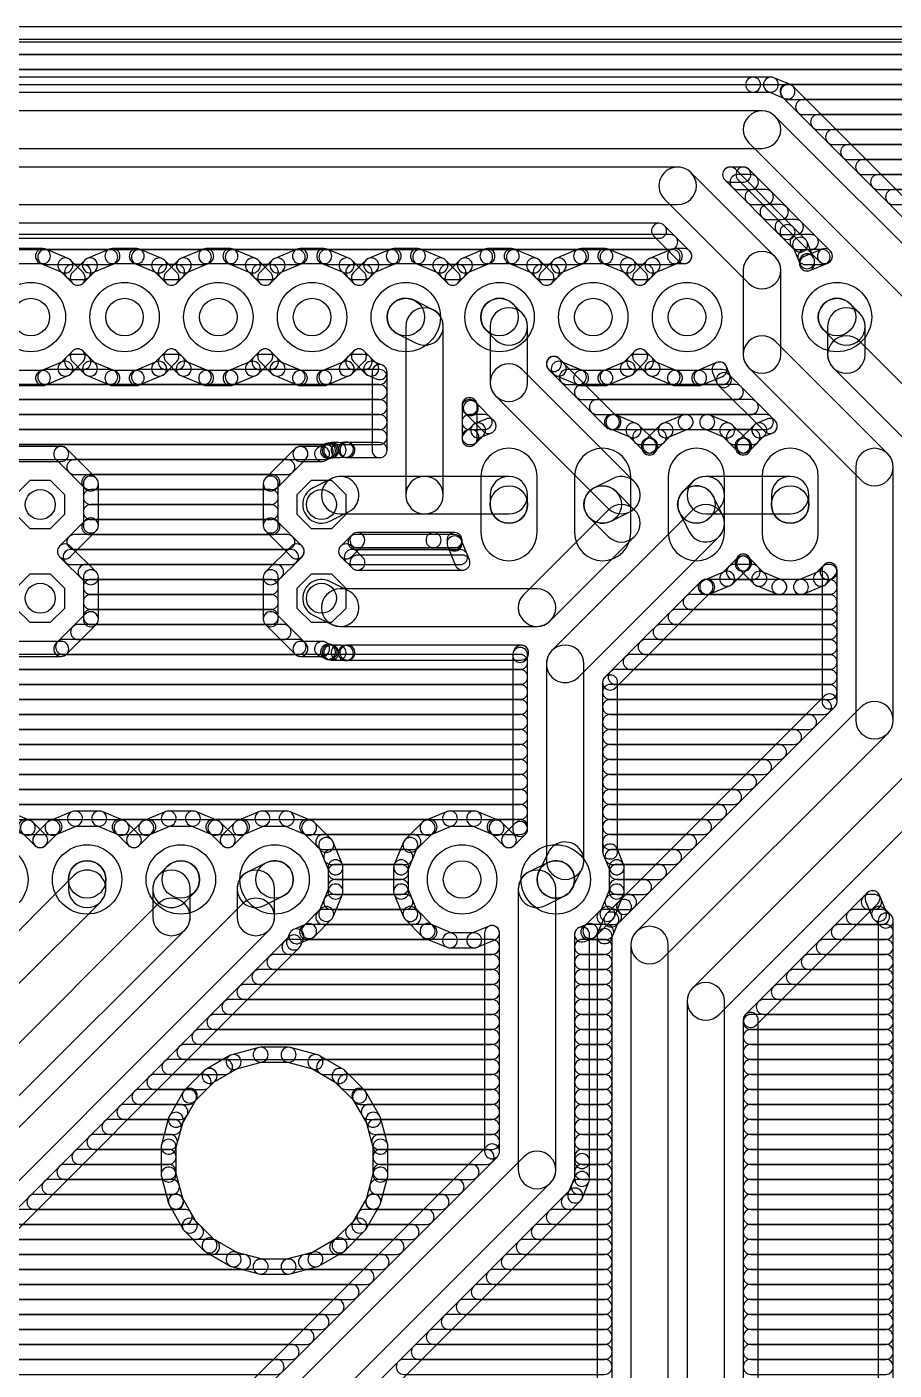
# Model space of a CAD drawing. Extents: x 1 to 104, y 1 to 79.
# Drawn here: x 25.04 to 48.54, y 42.58 to 78.98 of the extents above; entities that cross this region are included whole.
import ezdxf

# ---------------------------------------------------------------- set-up
doc = ezdxf.new("R2010")
doc.units = 0
for name, color, linetype in [('16', 174, 'CONTINUOUS'), ('17', 94, 'CONTINUOUS'), ('44', 250, 'CONTINUOUS')]:
    doc.layers.add(name, color=color, linetype=linetype)

# ---------------------------------------------------------------- blocks, each defined once
blk = doc.blocks.new('ROUNDP')
blk.add_circle((0, 0), 0.5)
blk = doc.blocks.new('LONGP100')
blk.add_lwpolyline([(-0.5, -0.5), (0.5, -0.5, 1), (0.5, 0.5), (-0.5, 0.5, 1)], format="xyb", close=True)
blk = doc.blocks.new('OCTAGONP')
blk.add_lwpolyline([(-0.5, -0.2071), (-0.5, 0.2071), (-0.2071, 0.5), (0.2071, 0.5), (0.5, 0.2071), (0.5, -0.2071), (0.2071, -0.5), (-0.2071, -0.5)], close=True)

msp = doc.modelspace()

# ---------------------------------------------------------------- linework, layer by layer
at = {"layer": '16'}
for points in [[(1.2192, 78.5776), (103.8608, 78.5776, 1), (103.8608, 78.984), (1.2192, 78.984, 1)], [(1.2192, 78.232), (103.8608, 78.232, 1), (103.8608, 78.6384), (1.2192, 78.6384, 1)], [(1.2192, 77.8256), (103.8608, 77.8256, 1), (103.8608, 78.232), (1.2192, 78.232, 1)], [(1.2192, 77.4192), (103.8608, 77.4192, 1), (103.8608, 77.8256), (1.2192, 77.8256, 1)], [(44.7155, 77.6224), (11.1875, 77.6224, 1), (11.1875, 77.216), (44.7155, 77.216, 1)], [(45.2005, 77.6224), (44.7155, 77.6224, 1), (44.7155, 77.216), (45.2005, 77.216, 1)], [(45.7264, 77.4213), (45.2783, 77.6069, 1), (45.1228, 77.2315), (45.5709, 77.0459, 1)], [(50.3643, 72.8053), (45.7923, 77.3773, 1), (45.5049, 77.0899), (50.0769, 72.5179, 1)], [(45.6662, 77.0128), (103.8608, 77.0128, 1), (103.8608, 77.4192), (45.6662, 77.4192, 1)], [(46.0726, 76.6064), (103.8608, 76.6064, 1), (103.8608, 77.0128), (46.0726, 77.0128, 1)], [(44.958, 76.708), (11.43, 76.708, 1), (11.43, 75.692), (44.958, 75.692, 1)], [(49.8892, 71.9872), (45.3172, 76.5592, 1), (44.5988, 75.8408), (49.1708, 71.2688, 1)], [(46.479, 76.2), (103.8608, 76.2, 1), (103.8608, 76.6064), (46.479, 76.6064, 1)], [(46.8854, 75.7936), (103.8608, 75.7936, 1), (103.8608, 76.2), (46.8854, 76.2, 1)], [(47.2918, 75.3872), (54.0542, 75.3872, 1), (54.0542, 75.7936), (47.2918, 75.7936, 1)], [(47.6982, 74.9808), (53.6478, 74.9808, 1), (53.6478, 75.3872), (47.6982, 75.3872, 1)], [(42.672, 75.184), (15.24, 75.184, 1), (15.24, 74.168), (42.672, 74.168, 1)], [(45.3172, 72.7492), (43.0312, 75.0352, 1), (42.3128, 74.3168), (44.5988, 72.0308, 1)], [(45.7923, 73.5673), (44.2351, 75.1245, 1), (43.9477, 74.8371), (45.5049, 73.2799, 1)], [(44.0914, 74.7776), (44.453, 74.7776, 1), (44.453, 75.184), (44.0914, 75.184, 1)], [(44.3093, 74.8371), (46.5191, 72.6273, 1), (46.8065, 72.9147), (44.5967, 75.1245, 1)], [(44.2946, 74.5744), (44.6562, 74.5744, 1), (44.6562, 74.9808), (44.2946, 74.9808, 1)], [(48.1046, 74.5744), (53.2414, 74.5744, 1), (53.2414, 74.9808), (48.1046, 74.9808, 1)], [(44.701, 74.168), (45.0626, 74.168, 1), (45.0626, 74.5744), (44.701, 74.5744, 1)], [(48.511, 74.168), (52.835, 74.168, 1), (52.835, 74.5744), (48.511, 74.5744, 1)], [(45.1074, 73.7616), (45.469, 73.7616, 1), (45.469, 74.168), (45.1074, 74.168, 1)], [(18.1009, 73.2536), (42.167, 73.2536, 1), (42.167, 73.66), (18.1009, 73.66, 1)], [(42.0233, 73.3131), (42.7091, 72.6273, 1), (42.9965, 72.9147), (42.3107, 73.6005, 1)], [(45.5138, 73.3552), (45.8754, 73.3552, 1), (45.8754, 73.7616), (45.5138, 73.7616, 1)], [(46.1353, 73.2243), (45.7923, 73.5673, 1), (45.5049, 73.2799), (45.8479, 72.9369, 1)], [(18.4649, 72.9488), (42.4718, 72.9488, 1), (42.4718, 73.3552), (18.4649, 73.3552, 1)], [(45.9202, 72.9488), (46.2818, 72.9488, 1), (46.2818, 73.3552), (45.9202, 73.3552, 1)], [(46.3649, 72.7103), (46.1793, 73.1584, 1), (45.8039, 73.0029), (45.9895, 72.5548, 1)], [(25.4744, 72.9742), (24.8176, 72.9742, 1), (24.8176, 72.5678), (25.4744, 72.5678, 1)], [(26.159, 72.7074), (25.5522, 72.9587, 1), (25.3966, 72.5833), (26.0035, 72.3319, 1)], [(25.5357, 72.5424), (27.2963, 72.5424, 1), (27.2963, 72.9488), (25.5357, 72.9488, 1)], [(27.2798, 72.9587), (26.673, 72.7074, 1), (26.8285, 72.3319), (27.4354, 72.5833, 1)], [(28.0144, 72.9742), (27.3576, 72.9742, 1), (27.3576, 72.5678), (28.0144, 72.5678, 1)], [(28.699, 72.7074), (28.0922, 72.9587, 1), (27.9366, 72.5833), (28.5435, 72.3319, 1)], [(28.0757, 72.5424), (29.8363, 72.5424, 1), (29.8363, 72.9488), (28.0757, 72.9488, 1)], [(29.8198, 72.9587), (29.213, 72.7074, 1), (29.3685, 72.3319), (29.9754, 72.5833, 1)], [(30.5544, 72.9742), (29.8976, 72.9742, 1), (29.8976, 72.5678), (30.5544, 72.5678, 1)], [(31.239, 72.7074), (30.6322, 72.9587, 1), (30.4766, 72.5833), (31.0835, 72.3319, 1)], [(30.6157, 72.5424), (32.3763, 72.5424, 1), (32.3763, 72.9488), (30.6157, 72.9488, 1)], [(32.3598, 72.9587), (31.753, 72.7074, 1), (31.9085, 72.3319), (32.5154, 72.5833, 1)], [(33.0944, 72.9742), (32.4376, 72.9742, 1), (32.4376, 72.5678), (33.0944, 72.5678, 1)], [(33.779, 72.7074), (33.1722, 72.9587, 1), (33.0166, 72.5833), (33.6235, 72.3319, 1)], [(33.1557, 72.5424), (34.9163, 72.5424, 1), (34.9163, 72.9488), (33.1557, 72.9488, 1)], [(34.8998, 72.9587), (34.293, 72.7074, 1), (34.4485, 72.3319), (35.0554, 72.5833, 1)], [(35.6344, 72.9742), (34.9776, 72.9742, 1), (34.9776, 72.5678), (35.6344, 72.5678, 1)], [(36.319, 72.7074), (35.7122, 72.9587, 1), (35.5566, 72.5833), (36.1635, 72.3319, 1)], [(35.6957, 72.5424), (37.4563, 72.5424, 1), (37.4563, 72.9488), (35.6957, 72.9488, 1)], [(37.4398, 72.9587), (36.833, 72.7074, 1), (36.9885, 72.3319), (37.5954, 72.5833, 1)], [(38.1744, 72.9742), (37.5176, 72.9742, 1), (37.5176, 72.5678), (38.1744, 72.5678, 1)], [(38.859, 72.7074), (38.2522, 72.9587, 1), (38.0966, 72.5833), (38.7035, 72.3319, 1)], [(38.2357, 72.5424), (39.9963, 72.5424, 1), (39.9963, 72.9488), (38.2357, 72.9488, 1)], [(39.9798, 72.9587), (39.373, 72.7074, 1), (39.5285, 72.3319), (40.1354, 72.5833, 1)], [(40.7144, 72.9742), (40.0576, 72.9742, 1), (40.0576, 72.5678), (40.7144, 72.5678, 1)], [(41.399, 72.7074), (40.7922, 72.9587, 1), (40.6366, 72.5833), (41.2435, 72.3319, 1)], [(40.7757, 72.5424), (42.5363, 72.5424, 1), (42.5363, 72.9488), (40.7757, 72.9488, 1)], [(42.5198, 72.9587), (41.913, 72.7074, 1), (42.0685, 72.3319), (42.6754, 72.5833, 1)], [(42.8528, 72.9742), (42.5976, 72.9742, 1), (42.5976, 72.5678), (42.8528, 72.5678, 1)], [(45.466, 70.104), (45.466, 72.39, 1), (44.45, 72.39), (44.45, 70.104, 1)], [(46.1304, 72.5424), (46.6003, 72.5424, 1), (46.6003, 72.9488), (46.1304, 72.9488, 1)], [(46.5838, 72.9587), (46.0994, 72.7581, 1), (46.255, 72.3826), (46.7394, 72.5833, 1)], [(46.3804, 72.5704), (46.3804, 72.6325, 1), (45.974, 72.6325), (45.974, 72.5704, 1)], [(46.6628, 72.9742), (46.6616, 72.9742, 1), (46.6616, 72.5678), (46.6628, 72.5678, 1)], [(26.5597, 72.3285), (26.2249, 72.6633, 1), (25.9375, 72.376), (26.2723, 72.0412, 1)], [(26.2617, 72.136), (26.5703, 72.136, 1), (26.5703, 72.5424), (26.2617, 72.5424, 1)], [(26.6071, 72.6633), (26.2723, 72.3285, 1), (26.5597, 72.0412), (26.8945, 72.376, 1)], [(29.0997, 72.3285), (28.7649, 72.6633, 1), (28.4775, 72.376), (28.8123, 72.0412, 1)], [(28.8017, 72.136), (29.1103, 72.136, 1), (29.1103, 72.5424), (28.8017, 72.5424, 1)], [(29.1471, 72.6633), (28.8123, 72.3285, 1), (29.0997, 72.0412), (29.4345, 72.376, 1)], [(31.6397, 72.3285), (31.3049, 72.6633, 1), (31.0175, 72.376), (31.3523, 72.0412, 1)], [(31.3417, 72.136), (31.6503, 72.136, 1), (31.6503, 72.5424), (31.3417, 72.5424, 1)], [(31.6871, 72.6633), (31.3523, 72.3285, 1), (31.6397, 72.0412), (31.9745, 72.376, 1)], [(34.1797, 72.3285), (33.8449, 72.6633, 1), (33.5575, 72.376), (33.8923, 72.0412, 1)], [(33.8817, 72.136), (34.1903, 72.136, 1), (34.1903, 72.5424), (33.8817, 72.5424, 1)], [(34.2271, 72.6633), (33.8923, 72.3285, 1), (34.1797, 72.0412), (34.5145, 72.376, 1)], [(36.7197, 72.3285), (36.3849, 72.6633, 1), (36.0975, 72.376), (36.4323, 72.0412, 1)], [(36.4217, 72.136), (36.7303, 72.136, 1), (36.7303, 72.5424), (36.4217, 72.5424, 1)], [(36.7671, 72.6633), (36.4323, 72.3285, 1), (36.7197, 72.0412), (37.0545, 72.376, 1)], [(39.2597, 72.3285), (38.9249, 72.6633, 1), (38.6375, 72.376), (38.9723, 72.0412, 1)], [(38.9617, 72.136), (39.2703, 72.136, 1), (39.2703, 72.5424), (38.9617, 72.5424, 1)], [(39.3071, 72.6633), (38.9723, 72.3285, 1), (39.2597, 72.0412), (39.5945, 72.376, 1)], [(41.7997, 72.3285), (41.4649, 72.6633, 1), (41.1775, 72.376), (41.5123, 72.0412, 1)], [(41.5017, 72.136), (41.8103, 72.136, 1), (41.8103, 72.5424), (41.5017, 72.5424, 1)], [(41.8471, 72.6633), (41.5123, 72.3285, 1), (41.7997, 72.0412), (42.1345, 72.376, 1)], [(36.0412, 71.3204), (35.5332, 71.5744, 1), (35.0788, 70.6656), (35.5868, 70.4116, 1)], [(36.322, 66.294), (36.322, 70.866, 1), (35.306, 70.866), (35.306, 66.294, 1)], [(38.4592, 71.2252), (38.2052, 71.4792, 1), (37.4868, 70.7608), (37.7408, 70.5068, 1)], [(38.608, 69.342), (38.608, 70.866, 1), (37.592, 70.866), (37.592, 69.342, 1)], [(47.6032, 71.2252), (47.3492, 71.4792, 1), (46.6308, 70.7608), (46.8848, 70.5068, 1)], [(47.752, 70.104), (47.752, 70.866, 1), (46.736, 70.866), (46.736, 70.104, 1)], [(26.2249, 69.5767), (26.5597, 69.9115, 1), (26.2723, 70.1988), (25.9375, 69.864, 1)], [(26.2723, 69.9115), (26.6071, 69.5767, 1), (26.8945, 69.864), (26.5597, 70.1988, 1)], [(28.7649, 69.5767), (29.0997, 69.9115, 1), (28.8123, 70.1988), (28.4775, 69.864, 1)], [(28.8123, 69.9115), (29.1471, 69.5767, 1), (29.4345, 69.864), (29.0997, 70.1988, 1)], [(31.3049, 69.5767), (31.6397, 69.9115, 1), (31.3523, 70.1988), (31.0175, 69.864, 1)], [(31.3523, 69.9115), (31.6871, 69.5767, 1), (31.9745, 69.864), (31.6397, 70.1988, 1)], [(33.8449, 69.5767), (34.1797, 69.9115, 1), (33.8923, 70.1988), (33.5575, 69.864, 1)], [(33.8923, 69.9115), (34.2271, 69.5767, 1), (34.5145, 69.864), (34.1797, 70.1988, 1)], [(41.4649, 69.5767), (41.7997, 69.9115, 1), (41.5123, 70.1988), (41.1775, 69.864, 1)], [(41.5123, 69.9115), (41.8471, 69.5767, 1), (42.1345, 69.864), (41.7997, 70.1988, 1)], [(48.3652, 67.4152), (45.3172, 70.4632, 1), (44.5988, 69.7448), (47.6468, 66.6968, 1)], [(49.8892, 68.1772), (47.6032, 70.4632, 1), (46.8848, 69.7448), (49.1708, 67.4588, 1)], [(25.5522, 69.2813), (26.159, 69.5326, 1), (26.0035, 69.9081), (25.3966, 69.6567, 1)], [(26.2617, 69.6976), (26.5703, 69.6976, 1), (26.5703, 70.104), (26.2617, 70.104, 1)], [(26.673, 69.5326), (27.2798, 69.2813, 1), (27.4354, 69.6567), (26.8285, 69.9081, 1)], [(28.0922, 69.2813), (28.699, 69.5326, 1), (28.5435, 69.9081), (27.9366, 69.6567, 1)], [(28.8017, 69.6976), (29.1103, 69.6976, 1), (29.1103, 70.104), (28.8017, 70.104, 1)], [(29.213, 69.5326), (29.8198, 69.2813, 1), (29.9754, 69.6567), (29.3685, 69.9081, 1)], [(30.6322, 69.2813), (31.239, 69.5326, 1), (31.0835, 69.9081), (30.4766, 69.6567, 1)], [(31.3417, 69.6976), (31.6503, 69.6976, 1), (31.6503, 70.104), (31.3417, 70.104, 1)], [(31.753, 69.5326), (32.3598, 69.2813, 1), (32.5154, 69.6567), (31.9085, 69.9081, 1)], [(33.1722, 69.2813), (33.779, 69.5326, 1), (33.6235, 69.9081), (33.0166, 69.6567, 1)], [(33.8817, 69.6976), (34.1903, 69.6976, 1), (34.1903, 70.104), (33.8817, 70.104, 1)], [(34.293, 69.5326), (34.517, 69.4398, 1), (34.6726, 69.8153), (34.4485, 69.9081, 1)], [(39.5224, 69.847), (39.5224, 69.8519, 1), (39.116, 69.8519), (39.116, 69.847, 1)], [(39.1755, 69.7083), (39.3071, 69.5767, 1), (39.5945, 69.864), (39.4629, 69.9956, 1)], [(41.0347, 68.4189), (39.4629, 69.9907, 1), (39.1755, 69.7033), (40.7473, 68.1315, 1)], [(39.373, 69.5326), (39.9798, 69.2813, 1), (40.1354, 69.6567), (39.5285, 69.9081, 1)], [(40.7922, 69.2813), (41.399, 69.5326, 1), (41.2435, 69.9081), (40.6366, 69.6567, 1)], [(41.5017, 69.6976), (41.8103, 69.6976, 1), (41.8103, 70.104), (41.5017, 70.104, 1)], [(41.913, 69.5326), (42.5198, 69.2813, 1), (42.6754, 69.6567), (42.0685, 69.9081, 1)], [(43.3322, 69.2813), (43.8844, 69.51, 1), (43.7289, 69.8855), (43.1766, 69.6567, 1)], [(43.6189, 69.62), (43.7367, 69.3356, 1), (44.1121, 69.4911), (43.9944, 69.7755, 1)], [(24.8176, 69.2658), (25.4744, 69.2658, 1), (25.4744, 69.6722), (24.8176, 69.6722, 1)], [(25.5357, 69.2912), (27.2963, 69.2912, 1), (27.2963, 69.6976), (25.5357, 69.6976, 1)], [(27.3576, 69.2658), (28.0144, 69.2658, 1), (28.0144, 69.6722), (27.3576, 69.6722, 1)], [(28.0757, 69.2912), (29.8363, 69.2912, 1), (29.8363, 69.6976), (28.0757, 69.6976, 1)], [(29.8976, 69.2658), (30.5544, 69.2658, 1), (30.5544, 69.6722), (29.8976, 69.6722, 1)], [(30.6157, 69.2912), (32.3763, 69.2912, 1), (32.3763, 69.6976), (30.6157, 69.6976, 1)], [(32.4376, 69.2658), (33.0944, 69.2658, 1), (33.0944, 69.6722), (32.4376, 69.6722, 1)], [(33.1557, 69.2912), (34.5948, 69.2912, 1), (34.5948, 69.6976), (33.1557, 69.6976, 1)], [(34.3916, 69.6276), (34.3916, 67.5132, 1), (34.798, 67.5132), (34.798, 69.6276, 1)], [(41.5072, 66.6532), (38.4592, 69.7012, 1), (37.7408, 68.9828), (40.7888, 65.9348, 1)], [(39.6718, 69.2912), (39.9963, 69.2912, 1), (39.9963, 69.6976), (39.6718, 69.6976, 1)], [(40.0576, 69.2658), (40.7144, 69.2658, 1), (40.7144, 69.6722), (40.0576, 69.6722, 1)], [(40.7757, 69.2912), (42.5363, 69.2912, 1), (42.5363, 69.6976), (40.7757, 69.6976, 1)], [(42.5976, 69.2658), (43.2544, 69.2658, 1), (43.2544, 69.6722), (42.5976, 69.6722, 1)], [(43.3157, 69.2912), (43.8909, 69.2912, 1), (43.8909, 69.6976), (43.3157, 69.6976, 1)], [(43.7807, 69.2697), (45.0256, 68.0248, 1), (45.313, 68.3122), (44.0681, 69.5571, 1)], [(18.465, 68.8848), (34.5948, 68.8848, 1), (34.5948, 69.2912), (18.465, 69.2912, 1)], [(40.0782, 68.8848), (44.2498, 68.8848, 1), (44.2498, 69.2912), (40.0782, 69.2912, 1)], [(17.925, 68.4784), (34.5948, 68.4784, 1), (34.5948, 68.8848), (17.925, 68.8848, 1)], [(37.2364, 67.8186), (37.2364, 68.7316, 1), (36.83, 68.7316), (36.83, 67.8186, 1)], [(36.8455, 68.6538), (36.8787, 68.5736, 1), (37.2541, 68.7291), (37.2209, 68.8093, 1)], [(37.0332, 68.4784), (37.0539, 68.4784, 1), (37.0539, 68.8848), (37.0332, 68.8848, 1)], [(36.9227, 68.5077), (37.4056, 68.0248, 1), (37.693, 68.3122), (37.2101, 68.7951, 1)], [(40.4846, 68.4784), (44.6562, 68.4784, 1), (44.6562, 68.8848), (40.4846, 68.8848, 1)], [(5.2294, 68.072), (34.5948, 68.072, 1), (34.5948, 68.4784), (5.2294, 68.4784, 1)], [(37.0332, 68.072), (37.4426, 68.072, 1), (37.4426, 68.4784), (37.0332, 68.4784, 1)], [(40.933, 68.4784), (40.891, 68.4784, 1), (40.891, 68.072), (40.933, 68.072, 1)], [(40.891, 68.072), (45.0626, 68.072, 1), (45.0626, 68.4784), (40.891, 68.4784, 1)], [(41.5523, 68.2386), (41.0108, 68.4629, 1), (40.8553, 68.0875), (41.3967, 67.8632, 1)], [(42.8092, 68.4629), (42.2677, 68.2386, 1), (42.4233, 67.8632), (42.9647, 68.0875, 1)], [(43.473, 68.4784), (42.887, 68.4784, 1), (42.887, 68.072), (43.473, 68.072, 1)], [(44.0923, 68.2386), (43.5508, 68.4629, 1), (43.3953, 68.0875), (43.9367, 67.8632, 1)], [(5.0292, 67.6656), (34.5948, 67.6656, 1), (34.5948, 68.072), (5.0292, 68.072, 1)], [(37.1218, 68.1946), (36.8895, 67.9623, 1), (37.1769, 67.6749), (37.4092, 67.9072, 1)], [(37.0332, 67.6656), (37.0834, 67.6656, 1), (37.0834, 68.072), (37.0332, 68.072, 1)], [(37.4716, 68.3562), (37.1877, 68.2386, 1), (37.3433, 67.8632), (37.6271, 67.9807, 1)], [(42.0326, 67.7802), (41.6182, 68.1946, 1), (41.3308, 67.9072), (41.7452, 67.4928, 1)], [(41.6566, 67.6656), (42.1634, 67.6656, 1), (42.1634, 68.072), (41.6566, 68.072, 1)], [(42.2018, 68.1946), (41.7874, 67.7802, 1), (42.0748, 67.4928), (42.4892, 67.9072, 1)], [(44.5726, 67.7802), (44.1582, 68.1946, 1), (43.8708, 67.9072), (44.2852, 67.4928, 1)], [(44.1966, 67.6656), (44.7034, 67.6656, 1), (44.7034, 68.072), (44.1966, 68.072, 1)], [(44.7418, 68.1946), (44.3274, 67.7802, 1), (44.6148, 67.4928), (45.0292, 67.9072, 1)], [(45.0916, 68.3562), (44.8077, 68.2386, 1), (44.9633, 67.8632), (45.2471, 67.9807, 1)], [(33.2077, 67.7009), (33.1665, 67.6838, 1), (33.322, 67.3084), (33.3632, 67.3255, 1)], [(33.4847, 67.7164), (33.2855, 67.7164, 1), (33.2855, 67.31), (33.4847, 67.31, 1)], [(33.6691, 67.73), (33.4703, 67.7159, 1), (33.4991, 67.3105), (33.6979, 67.3246, 1)], [(33.7901, 67.706), (33.7477, 67.7201, 1), (33.6192, 67.3345), (33.6616, 67.3204, 1)], [(34.5948, 67.7164), (33.7259, 67.7164, 1), (33.7259, 67.31), (34.5948, 67.31, 1)], [(42.0977, 67.6634), (42.0766, 67.7143, 1), (41.7012, 67.5587), (41.7223, 67.5078, 1)], [(41.7433, 67.7143), (41.7223, 67.6634, 1), (42.0977, 67.5078), (42.1188, 67.5587, 1)], [(44.6377, 67.6634), (44.6166, 67.7143, 1), (44.2412, 67.5587), (44.2623, 67.5078, 1)], [(44.2833, 67.7143), (44.2623, 67.6634, 1), (44.6377, 67.5078), (44.6588, 67.5587, 1)], [(12.1857, 67.2592), (33.1386, 67.2592, 1), (33.1386, 67.6656), (12.1857, 67.6656, 1)], [(25.9681, 67.6148), (24.8319, 67.6148, 1), (24.8319, 67.2084), (25.9681, 67.2084, 1)], [(26.9153, 66.7518), (26.1118, 67.5553, 1), (25.8244, 67.2679), (26.6279, 66.4644, 1)], [(32.3082, 67.5553), (31.5047, 66.7518, 1), (31.7921, 66.4644), (32.5955, 67.2679, 1)], [(33.037, 67.6148), (32.4519, 67.6148, 1), (32.4519, 67.2084), (33.037, 67.2084, 1)], [(33.1088, 67.6747), (32.9461, 67.5933, 1), (33.1279, 67.2298), (33.2905, 67.3112, 1)], [(33.2298, 67.6988), (33.1853, 67.6956, 1), (33.2141, 67.2902), (33.2586, 67.2934, 1)], [(48.514, 60.198), (48.514, 67.056, 1), (47.498, 67.056), (47.498, 60.198, 1)], [(26.3237, 66.8528), (32.0963, 66.8528, 1), (32.0963, 67.2592), (26.3237, 67.2592, 1)], [(26.7301, 66.4464), (31.6899, 66.4464, 1), (31.6899, 66.8528), (26.7301, 66.8528, 1)], [(26.9748, 65.4719), (26.9748, 66.6081, 1), (26.5684, 66.6081), (26.5684, 65.4719, 1)], [(31.4452, 66.6081), (31.4452, 65.4719, 1), (31.8516, 65.4719), (31.8516, 66.6081, 1)], [(33.3008, 66.7484), (32.7928, 66.4944, 1), (33.2472, 65.5856), (33.7552, 65.8396, 1)], [(35.814, 66.802), (33.528, 66.802, 1), (33.528, 65.786), (35.814, 65.786, 1)], [(38.1, 66.802), (35.814, 66.802, 1), (35.814, 65.786), (38.1, 65.786, 1)], [(37.592, 66.294), (37.592, 66.04, 1), (38.608, 66.04), (38.608, 66.294, 1)], [(40.9208, 66.7484), (40.4128, 66.4944, 1), (40.8672, 65.5856), (41.3752, 65.8396, 1)], [(43.0748, 66.6532), (42.8208, 66.3992, 1), (43.5392, 65.6808), (43.7932, 65.9348, 1)], [(45.72, 66.802), (43.434, 66.802, 1), (43.434, 65.786), (45.72, 65.786, 1)], [(45.212, 66.294), (45.212, 66.04, 1), (46.228, 66.04), (46.228, 66.294, 1)], [(26.7716, 66.04), (31.6484, 66.04, 1), (31.6484, 66.4464), (26.7716, 66.4464, 1)], [(41.5072, 65.8912), (40.9992, 66.3992, 1), (40.2808, 65.6808), (40.7888, 65.1728, 1)], [(43.8884, 65.7592), (43.6344, 66.2672, 1), (42.7256, 65.8128), (42.9796, 65.3048, 1)], [(26.7716, 65.6336), (31.6484, 65.6336, 1), (31.6484, 66.04), (26.7716, 66.04, 1)], [(40.7888, 65.8912), (38.5028, 63.6052, 1), (39.2212, 62.8868), (41.5072, 65.1728, 1)], [(43.0748, 65.8912), (39.2648, 62.0812, 1), (39.9832, 61.3628), (43.7932, 65.1728, 1)], [(26.2134, 64.6263), (26.9153, 65.3282, 1), (26.6279, 65.6155), (25.926, 64.9137, 1)], [(26.7301, 65.2272), (31.6899, 65.2272, 1), (31.6899, 65.6336), (26.7301, 65.6336, 1)], [(31.5047, 65.3282), (32.2066, 64.6263, 1), (32.494, 64.9137), (31.7921, 65.6155, 1)], [(26.3237, 64.8208), (32.0963, 64.8208, 1), (32.0963, 65.2272), (26.3237, 65.2272, 1)], [(33.8334, 64.6263), (34.1382, 64.9311, 1), (33.8508, 65.2185), (33.546, 64.9137, 1)], [(33.9437, 64.8208), (36.6268, 64.8208, 1), (36.6268, 65.2272), (33.9437, 65.2272, 1)], [(33.9945, 64.8716), (36.0565, 64.8716, 1), (36.0565, 65.278), (33.9945, 65.278, 1)], [(36.0565, 64.8716), (36.6268, 64.8716, 1), (36.6268, 65.278), (36.0565, 65.278, 1)], [(36.4236, 65.0748), (36.4236, 64.985, 1), (36.83, 64.985), (36.83, 65.0748, 1)], [(36.4391, 64.9072), (36.6544, 64.3874, 1), (37.0298, 64.543), (36.8145, 65.0627, 1)], [(26.9153, 64.2118), (26.2134, 64.9137, 1), (25.926, 64.6263), (26.6279, 63.9244, 1)], [(26.2221, 64.4144), (32.1979, 64.4144, 1), (32.1979, 64.8208), (26.2221, 64.8208, 1)], [(32.2066, 64.9137), (31.5047, 64.2118, 1), (31.7921, 63.9244), (32.494, 64.6263, 1)], [(34.1382, 64.6089), (33.8334, 64.9137, 1), (33.546, 64.6263), (33.8508, 64.3215, 1)], [(33.8421, 64.4144), (36.779, 64.4144, 1), (36.779, 64.8208), (33.8421, 64.8208, 1)], [(36.8421, 64.6684), (33.9945, 64.6684, 1), (33.9945, 64.262), (36.8421, 64.262, 1)], [(44.1582, 63.8854), (44.5726, 64.2998, 1), (44.2852, 64.5872), (43.8708, 64.1728, 1)], [(44.6166, 64.3657), (44.6377, 64.4166, 1), (44.2623, 64.5722), (44.2412, 64.5213, 1)], [(44.2623, 64.4166), (44.2833, 64.3657, 1), (44.6588, 64.5213), (44.6377, 64.5722, 1)], [(44.3274, 64.2998), (44.7418, 63.8854, 1), (45.0292, 64.1728), (44.6148, 64.5872, 1)], [(46.6982, 63.8854), (46.9305, 64.1177, 1), (46.6431, 64.4051), (46.4108, 64.1728, 1)], [(46.5836, 64.2614), (46.5836, 60.703, 1), (46.99, 60.703), (46.99, 64.2614, 1)], [(26.6285, 64.008), (31.7915, 64.008, 1), (31.7915, 64.4144), (26.6285, 64.4144, 1)], [(26.9748, 62.9319), (26.9748, 64.0681, 1), (26.5684, 64.0681), (26.5684, 62.9319, 1)], [(31.4452, 64.0681), (31.4452, 62.9319, 1), (31.8516, 62.9319), (31.8516, 64.0681, 1)], [(43.5508, 63.6171), (44.0923, 63.8413, 1), (43.9367, 64.2168), (43.3953, 63.9925, 1)], [(44.1966, 64.008), (44.7034, 64.008, 1), (44.7034, 64.4144), (44.1966, 64.4144, 1)], [(44.8077, 63.8413), (45.3492, 63.6171, 1), (45.5047, 63.9925), (44.9633, 64.2168, 1)], [(46.0908, 63.6171), (46.6323, 63.8413, 1), (46.4767, 64.2168), (45.9353, 63.9925, 1)], [(46.7366, 64.008), (46.7868, 64.008, 1), (46.7868, 64.4144), (46.7366, 64.4144, 1)], [(26.7716, 63.6016), (31.6484, 63.6016, 1), (31.6484, 64.008), (26.7716, 64.008, 1)], [(33.7552, 63.7004), (33.2472, 63.9544, 1), (32.7928, 63.0456), (33.3008, 62.7916, 1)], [(38.862, 63.754), (33.528, 63.754, 1), (33.528, 62.738), (38.862, 62.738, 1)], [(40.9869, 61.0733), (43.5747, 63.6611, 1), (43.2873, 63.9485), (40.6995, 61.3607, 1)], [(43.431, 63.6016), (43.473, 63.6016, 1), (43.473, 64.008), (43.431, 64.008, 1)], [(43.473, 63.6016), (45.427, 63.6016, 1), (45.427, 64.008), (43.473, 64.008, 1)], [(45.427, 63.6016), (46.013, 63.6016, 1), (46.013, 64.008), (45.427, 64.008, 1)], [(46.013, 63.6016), (46.7868, 63.6016, 1), (46.7868, 64.008), (46.013, 64.008, 1)], [(26.7716, 63.1952), (31.6484, 63.1952, 1), (31.6484, 63.6016), (26.7716, 63.6016, 1)], [(43.0246, 63.1952), (46.7868, 63.1952, 1), (46.7868, 63.6016), (43.0246, 63.6016, 1)], [(26.1118, 61.9847), (26.9153, 62.7882, 1), (26.6279, 63.0755), (25.8244, 62.2721, 1)], [(26.7716, 62.7888), (31.6484, 62.7888, 1), (31.6484, 63.1952), (26.7716, 63.1952, 1)], [(31.5047, 62.7882), (32.3082, 61.9847, 1), (32.5955, 62.2721), (31.7921, 63.0755, 1)], [(42.6182, 62.7888), (46.7868, 62.7888, 1), (46.7868, 63.1952), (42.6182, 63.1952, 1)], [(26.4253, 62.3824), (31.9947, 62.3824, 1), (31.9947, 62.7888), (26.4253, 62.7888, 1)], [(42.2118, 62.3824), (46.7868, 62.3824, 1), (46.7868, 62.7888), (42.2118, 62.7888, 1)], [(24.8319, 61.9252), (25.9681, 61.9252, 1), (25.9681, 62.3316), (24.8319, 62.3316, 1)], [(26.0189, 61.976), (32.4011, 61.976, 1), (32.4011, 62.3824), (26.0189, 62.3824, 1)], [(32.4519, 61.9252), (33.037, 61.9252, 1), (33.037, 62.3316), (32.4519, 62.3316, 1)], [(32.9461, 61.9467), (33.1088, 61.8653, 1), (33.2905, 62.2288), (33.1279, 62.3101, 1)], [(33.1853, 61.8444), (33.2298, 61.8412, 1), (33.2586, 62.2466), (33.2141, 62.2497, 1)], [(33.1665, 61.8562), (33.2077, 61.8391, 1), (33.3632, 62.2145), (33.322, 62.2316, 1)], [(41.8054, 61.976), (46.7868, 61.976, 1), (46.7868, 62.3824), (41.8054, 62.3824, 1)], [(5.0292, 61.5696), (38.4048, 61.5696, 1), (38.4048, 61.976), (5.0292, 61.976, 1)], [(33.2855, 61.8236), (33.4847, 61.8236, 1), (33.4847, 62.23), (33.2855, 62.23, 1)], [(33.4703, 61.8241), (33.6691, 61.81, 1), (33.6979, 62.2154), (33.4991, 62.2295, 1)], [(33.7477, 61.8199), (33.7901, 61.834, 1), (33.6616, 62.2196), (33.6192, 62.2054, 1)], [(33.7259, 61.8236), (38.4306, 61.8236, 1), (38.4306, 62.23), (33.7259, 62.23, 1)], [(38.2429, 62.1046), (38.2171, 62.0423, 1), (38.5925, 61.8867), (38.6183, 61.949, 1)], [(38.2016, 61.9645), (38.2016, 57.2497, 1), (38.608, 57.2497), (38.608, 61.9645, 1)], [(39.116, 61.722), (39.116, 56.388, 1), (40.132, 56.388), (40.132, 61.722, 1)], [(41.399, 61.5696), (46.7868, 61.5696, 1), (46.7868, 61.976), (41.399, 61.976, 1)], [(5.0292, 61.1632), (38.4048, 61.1632, 1), (38.4048, 61.5696), (5.0292, 61.5696, 1)], [(40.9926, 61.1632), (46.7868, 61.1632, 1), (46.7868, 61.5696), (40.9926, 61.5696, 1)], [(12.1603, 60.7568), (38.4048, 60.7568, 1), (38.4048, 61.1632), (12.1603, 61.1632, 1)], [(41.0464, 56.6377), (41.0464, 61.217, 1), (40.64, 61.217), (40.64, 56.6377, 1)], [(40.8432, 60.7568), (46.7868, 60.7568, 1), (46.7868, 61.1632), (40.8432, 61.1632, 1)], [(46.6431, 60.8467), (41.0757, 55.2793, 1), (41.3631, 54.9919), (46.9305, 60.5593, 1)], [(12.5667, 60.3504), (38.4048, 60.3504, 1), (38.4048, 60.7568), (12.5667, 60.7568, 1)], [(40.8432, 60.3504), (46.6374, 60.3504, 1), (46.6374, 60.7568), (40.8432, 60.7568, 1)], [(42.2692, 53.7428), (48.3652, 59.8388, 1), (47.6468, 60.5572), (41.5508, 54.4612, 1)], [(12.7506, 59.944), (38.4048, 59.944, 1), (38.4048, 60.3504), (12.7506, 60.3504, 1)], [(40.8432, 59.944), (46.231, 59.944, 1), (46.231, 60.3504), (40.8432, 60.3504, 1)], [(12.8524, 59.5376), (38.4048, 59.5376, 1), (38.4048, 59.944), (12.8524, 59.944, 1)], [(40.8432, 59.5376), (45.8246, 59.5376, 1), (45.8246, 59.944), (40.8432, 59.944, 1)], [(12.8524, 59.1312), (38.4048, 59.1312, 1), (38.4048, 59.5376), (12.8524, 59.5376, 1)], [(40.8432, 59.1312), (45.4182, 59.1312, 1), (45.4182, 59.5376), (40.8432, 59.5376, 1)], [(12.9002, 58.7248), (38.4048, 58.7248, 1), (38.4048, 59.1312), (12.9002, 59.1312, 1)], [(40.8432, 58.7248), (45.0118, 58.7248, 1), (45.0118, 59.1312), (40.8432, 59.1312, 1)], [(43.7932, 52.2188), (49.8892, 58.3148, 1), (49.1708, 59.0332), (43.0748, 52.9372, 1)], [(13.3066, 58.3184), (38.4048, 58.3184, 1), (38.4048, 58.7248), (13.3066, 58.7248, 1)], [(40.8432, 58.3184), (44.6054, 58.3184, 1), (44.6054, 58.7248), (40.8432, 58.7248, 1)], [(13.713, 57.912), (38.4048, 57.912, 1), (38.4048, 58.3184), (13.713, 58.3184, 1)], [(40.8432, 57.912), (44.199, 57.912, 1), (44.199, 58.3184), (40.8432, 58.3184, 1)], [(14.1194, 57.5056), (38.4048, 57.5056, 1), (38.4048, 57.912), (14.1194, 57.912, 1)], [(40.8432, 57.5056), (43.7926, 57.5056, 1), (43.7926, 57.912), (40.8432, 57.912, 1)], [(25.143, 57.4674), (24.5362, 57.7187, 1), (24.3806, 57.3433), (24.9875, 57.0919, 1)], [(26.2638, 57.7187), (25.657, 57.4674, 1), (25.8125, 57.0919), (26.4194, 57.3433, 1)], [(26.9984, 57.7342), (26.3416, 57.7342, 1), (26.3416, 57.3278), (26.9984, 57.3278, 1)], [(27.683, 57.4674), (27.0762, 57.7187, 1), (26.9206, 57.3433), (27.5275, 57.0919, 1)], [(28.8038, 57.7187), (28.197, 57.4674, 1), (28.3525, 57.0919), (28.9594, 57.3433, 1)], [(29.5384, 57.7342), (28.8816, 57.7342, 1), (28.8816, 57.3278), (29.5384, 57.3278, 1)], [(30.223, 57.4674), (29.6162, 57.7187, 1), (29.4606, 57.3433), (30.0675, 57.0919, 1)], [(31.3438, 57.7187), (30.737, 57.4674, 1), (30.8925, 57.0919), (31.4994, 57.3433, 1)], [(32.0784, 57.7342), (31.4216, 57.7342, 1), (31.4216, 57.3278), (32.0784, 57.3278, 1)], [(32.763, 57.4674), (32.1562, 57.7187, 1), (32.0006, 57.3433), (32.6075, 57.0919, 1)], [(36.4238, 57.7187), (35.817, 57.4674, 1), (35.9725, 57.0919), (36.5794, 57.3433, 1)], [(37.1584, 57.7342), (36.5016, 57.7342, 1), (36.5016, 57.3278), (37.1584, 57.3278, 1)], [(37.843, 57.4674), (37.2362, 57.7187, 1), (37.0806, 57.3433), (37.6875, 57.0919, 1)], [(25.0103, 57.0992), (25.7897, 57.0992, 1), (25.7897, 57.5056), (25.0103, 57.5056, 1)], [(25.5437, 57.0885), (25.2089, 57.4233, 1), (24.9215, 57.136), (25.2563, 56.8012, 1)], [(25.5911, 57.4233), (25.2563, 57.0885, 1), (25.5437, 56.8012), (25.8785, 57.136, 1)], [(27.5503, 57.0992), (28.3297, 57.0992, 1), (28.3297, 57.5056), (27.5503, 57.5056, 1)], [(28.0837, 57.0885), (27.7489, 57.4233, 1), (27.4615, 57.136), (27.7963, 56.8012, 1)], [(28.1311, 57.4233), (27.7963, 57.0885, 1), (28.0837, 56.8012), (28.4185, 57.136, 1)], [(30.0903, 57.0992), (30.8697, 57.0992, 1), (30.8697, 57.5056), (30.0903, 57.5056, 1)], [(30.6237, 57.0885), (30.2889, 57.4233, 1), (30.0015, 57.136), (30.3363, 56.8012, 1)], [(30.6711, 57.4233), (30.3363, 57.0885, 1), (30.6237, 56.8012), (30.9585, 57.136, 1)], [(32.6303, 57.0992), (35.9497, 57.0992, 1), (35.9497, 57.5056), (32.6303, 57.5056, 1)], [(33.2933, 56.9589), (32.8289, 57.4233, 1), (32.5415, 57.136), (33.006, 56.6715, 1)], [(35.7511, 57.4233), (35.2867, 56.9589, 1), (35.574, 56.6715), (36.0385, 57.136, 1)], [(37.7103, 57.0992), (38.4048, 57.0992, 1), (38.4048, 57.5056), (37.7103, 57.5056, 1)], [(38.2437, 57.0885), (37.9089, 57.4233, 1), (37.6215, 57.136), (37.9563, 56.8012, 1)], [(38.2611, 57.3933), (37.9563, 57.0885, 1), (38.2437, 56.8012), (38.5485, 57.106, 1)], [(40.8432, 57.0992), (43.3862, 57.0992, 1), (43.3862, 57.5056), (40.8432, 57.5056, 1)], [(33.0689, 56.6928), (35.5111, 56.6928, 1), (35.5111, 57.0992), (33.0689, 57.0992, 1)], [(33.5887, 56.2862), (33.3374, 56.893, 1), (32.9619, 56.7375), (33.2133, 56.1306, 1)], [(35.2426, 56.893), (34.9913, 56.2862, 1), (35.3667, 56.1306), (35.6181, 56.7375, 1)], [(39.1696, 56.6152), (38.9156, 56.1072, 1), (39.8244, 55.6528), (40.0784, 56.1608, 1)], [(40.8432, 56.6928), (42.9798, 56.6928, 1), (42.9798, 57.0992), (40.8432, 57.0992, 1)], [(41.2087, 56.2862), (41.0309, 56.7154, 1), (40.6555, 56.5599), (40.8333, 56.1306, 1)], [(33.2845, 56.2864), (35.2955, 56.2864, 1), (35.2955, 56.6928), (33.2845, 56.6928, 1)], [(40.9045, 56.2864), (42.5734, 56.2864, 1), (42.5734, 56.6928), (40.9045, 56.6928, 1)], [(24.7432, 52.9808), (27.0292, 55.2668, 1), (26.3108, 55.9852), (24.0248, 53.6992, 1)], [(27.178, 55.626), (27.178, 55.88, 1), (26.162, 55.88), (26.162, 55.626, 1)], [(29.3152, 55.2668), (29.5692, 55.5208, 1), (28.8508, 56.2392), (28.5968, 55.9852, 1)], [(29.464, 54.864), (29.464, 55.626, 1), (28.448, 55.626), (28.448, 54.864, 1)], [(31.4692, 55.1716), (31.9772, 55.4256, 1), (31.5228, 56.3344), (31.0148, 56.0804, 1)], [(31.75, 54.864), (31.75, 55.626, 1), (30.734, 55.626), (30.734, 54.864, 1)], [(33.6042, 55.5516), (33.6042, 56.2084, 1), (33.1978, 56.2084), (33.1978, 55.5516, 1)], [(33.401, 55.88), (35.179, 55.88, 1), (35.179, 56.2864), (33.401, 56.2864, 1)], [(34.9758, 56.2084), (34.9758, 55.5516, 1), (35.3822, 55.5516), (35.3822, 56.2084, 1)], [(39.0892, 55.1716), (39.5972, 55.4256, 1), (39.1428, 56.3344), (38.6348, 56.0804, 1)], [(39.37, 48.006), (39.37, 55.626, 1), (38.354, 55.626), (38.354, 48.006, 1)], [(41.2242, 55.5516), (41.2242, 56.2084, 1), (40.8178, 56.2084), (40.8178, 55.5516, 1)], [(41.021, 55.88), (42.167, 55.88, 1), (42.167, 56.2864), (41.021, 56.2864, 1)], [(33.3374, 54.867), (33.5887, 55.4738, 1), (33.2133, 55.6294), (32.9619, 55.0225, 1)], [(33.401, 55.4736), (35.179, 55.4736, 1), (35.179, 55.88), (33.401, 55.88, 1)], [(34.9913, 55.4738), (35.2426, 54.867, 1), (35.6181, 55.0225), (35.3667, 55.6294, 1)], [(40.9574, 54.867), (41.2087, 55.4738, 1), (40.8333, 55.6294), (40.5819, 55.0225, 1)], [(41.021, 55.4736), (41.7606, 55.4736, 1), (41.7606, 55.88), (41.021, 55.88, 1)], [(21.6952, 44.5988), (31.6012, 54.5048, 1), (30.8828, 55.2232), (20.9768, 45.3172, 1)], [(24.7432, 49.9328), (29.3152, 54.5048, 1), (28.5968, 55.2232), (24.0248, 50.6512, 1)], [(33.2845, 55.0672), (35.2955, 55.0672, 1), (35.2955, 55.4736), (33.2845, 55.4736, 1)], [(41.0757, 55.2793), (40.7327, 54.9363, 1), (41.0201, 54.6489), (41.3631, 54.9919, 1)], [(40.9045, 55.0672), (41.3542, 55.0672, 1), (41.3542, 55.4736), (40.9045, 55.4736, 1)], [(44.7969, 51.9293), (48.0967, 55.2292, 1), (47.8094, 55.5165), (44.5095, 52.2167, 1)], [(47.8506, 55.0672), (47.9955, 55.0672, 1), (47.9955, 55.4736), (47.8506, 55.4736, 1)], [(47.7653, 55.2951), (47.9426, 54.867, 1), (48.3181, 55.0225), (48.1408, 55.4506, 1)], [(32.8289, 54.3367), (33.2933, 54.8011, 1), (33.006, 55.0885), (32.5415, 54.624, 1)], [(33.0689, 54.6608), (35.5111, 54.6608, 1), (35.5111, 55.0672), (33.0689, 55.0672, 1)], [(35.2867, 54.8011), (35.7511, 54.3367, 1), (36.0385, 54.624), (35.574, 55.0885, 1)], [(40.4489, 54.3367), (40.9133, 54.8011, 1), (40.626, 55.0885), (40.1615, 54.624, 1)], [(40.6889, 54.6608), (40.9478, 54.6608, 1), (40.9478, 55.0672), (40.6889, 55.0672, 1)], [(40.6887, 54.8704), (40.5031, 54.4223, 1), (40.8785, 54.2668), (41.0641, 54.7149, 1)], [(47.4442, 54.6608), (48.2111, 54.6608, 1), (48.2111, 55.0672), (47.4442, 55.0672, 1)], [(47.9867, 54.8011), (48.1671, 54.6206, 1), (48.4545, 54.908), (48.274, 55.0885, 1)], [(48.1076, 54.7643), (48.1076, 40.891, 1), (48.514, 40.891), (48.514, 54.7643, 1)], [(32.422, 54.1514), (32.763, 54.2926, 1), (32.6075, 54.6681), (32.2665, 54.5268, 1)], [(32.6303, 54.2544), (35.9497, 54.2544, 1), (35.9497, 54.6608), (32.6303, 54.6608, 1)], [(35.817, 54.2926), (36.4238, 54.0413, 1), (36.5794, 54.4167), (35.9725, 54.6681, 1)], [(37.2362, 54.0413), (37.7206, 54.2419, 1), (37.565, 54.6174), (37.0806, 54.4167, 1)], [(37.4396, 54.4296), (37.4396, 48.511, 1), (37.846, 48.511), (37.846, 54.4296, 1)], [(40.159, 54.1998), (40.383, 54.2926, 1), (40.2275, 54.6681), (40.0034, 54.5753, 1)], [(40.2503, 54.2544), (40.7376, 54.2544, 1), (40.7376, 54.6608), (40.2503, 54.6608, 1)], [(42.418, 38.1), (42.418, 54.102, 1), (41.402, 54.102), (41.402, 38.1, 1)], [(47.0378, 54.2544), (48.3108, 54.2544, 1), (48.3108, 54.6608), (47.0378, 54.6608, 1)], [(22.5133, 44.1237), (32.4193, 54.0297, 1), (32.1319, 54.3171), (22.2259, 44.4111, 1)], [(32.1534, 53.848), (37.6428, 53.848, 1), (37.6428, 54.2544), (32.1534, 54.2544, 1)], [(32.4633, 54.0956), (32.532, 54.2613, 1), (32.1565, 54.4169), (32.0879, 54.2511, 1)], [(36.5016, 54.0258), (37.1584, 54.0258, 1), (37.1584, 54.4322), (36.5016, 54.4322, 1)], [(40.2844, 48.2485), (40.2844, 54.3876, 1), (39.878, 54.3876), (39.878, 48.2485, 1)], [(40.0812, 53.848), (40.6908, 53.848, 1), (40.6908, 54.2544), (40.0812, 54.2544, 1)], [(40.4876, 54.3445), (40.4876, 41.6541, 1), (40.894, 41.6541), (40.894, 54.3445, 1)], [(46.6314, 53.848), (48.3108, 53.848, 1), (48.3108, 54.2544), (46.6314, 54.2544, 1)], [(31.747, 53.4416), (37.6428, 53.4416, 1), (37.6428, 53.848), (31.747, 53.848, 1)], [(40.0812, 53.4416), (40.6908, 53.4416, 1), (40.6908, 53.848), (40.0812, 53.848, 1)], [(46.225, 53.4416), (48.3108, 53.4416, 1), (48.3108, 53.848), (46.225, 53.848, 1)], [(31.3406, 53.0352), (37.6428, 53.0352, 1), (37.6428, 53.4416), (31.3406, 53.4416, 1)], [(40.0812, 53.0352), (40.6908, 53.0352, 1), (40.6908, 53.4416), (40.0812, 53.4416, 1)], [(45.8186, 53.0352), (48.3108, 53.0352, 1), (48.3108, 53.4416), (45.8186, 53.4416, 1)], [(30.9342, 52.6288), (37.6428, 52.6288, 1), (37.6428, 53.0352), (30.9342, 53.0352, 1)], [(40.0812, 52.6288), (40.6908, 52.6288, 1), (40.6908, 53.0352), (40.0812, 53.0352, 1)], [(43.942, 37.338), (43.942, 52.578, 1), (42.926, 52.578), (42.926, 37.338, 1)], [(45.4122, 52.6288), (48.3108, 52.6288, 1), (48.3108, 53.0352), (45.4122, 53.0352, 1)], [(30.5278, 52.2224), (37.6428, 52.2224, 1), (37.6428, 52.6288), (30.5278, 52.6288, 1)], [(40.0812, 52.2224), (40.6908, 52.2224, 1), (40.6908, 52.6288), (40.0812, 52.6288, 1)], [(45.0058, 52.2224), (48.3108, 52.2224, 1), (48.3108, 52.6288), (45.0058, 52.6288, 1)], [(30.1214, 51.816), (37.6428, 51.816, 1), (37.6428, 52.2224), (30.1214, 52.2224, 1)], [(40.0812, 51.816), (40.6908, 51.816, 1), (40.6908, 52.2224), (40.0812, 52.2224, 1)], [(44.8564, 37.2334), (44.8564, 52.073, 1), (44.45, 52.073), (44.45, 37.2334, 1)], [(44.6532, 51.816), (48.3108, 51.816, 1), (48.3108, 52.2224), (44.6532, 52.2224, 1)], [(29.715, 51.4096), (37.6428, 51.4096, 1), (37.6428, 51.816), (29.715, 51.816, 1)], [(40.0812, 51.4096), (40.6908, 51.4096, 1), (40.6908, 51.816), (40.0812, 51.816, 1)], [(44.6532, 51.4096), (48.3108, 51.4096, 1), (48.3108, 51.816), (44.6532, 51.816, 1)], [(29.3086, 51.0032), (37.6428, 51.0032, 1), (37.6428, 51.4096), (29.3086, 51.4096, 1)], [(31.3195, 51.3265), (30.5896, 51.1309, 1), (30.6947, 50.7383), (31.4247, 50.9339, 1)], [(32.1279, 51.3334), (31.3721, 51.3334, 1), (31.3721, 50.927), (32.1279, 50.927, 1)], [(32.9104, 51.1309), (32.1805, 51.3265, 1), (32.0753, 50.9339), (32.8053, 50.7383, 1)], [(40.0812, 51.0032), (40.6908, 51.0032, 1), (40.6908, 51.4096), (40.0812, 51.4096, 1)], [(44.6532, 51.0032), (48.3108, 51.0032, 1), (48.3108, 51.4096), (44.6532, 51.4096, 1)], [(28.9022, 50.5968), (30.409, 50.5968, 1), (30.409, 51.0032), (28.9022, 51.0032, 1)], [(30.5405, 51.1106), (29.8861, 50.7327, 1), (30.0893, 50.3808), (30.7437, 50.7586, 1)], [(33.6139, 50.7327), (32.9595, 51.1106, 1), (32.7563, 50.7586), (33.4107, 50.3808, 1)], [(33.091, 50.5968), (37.6428, 50.5968, 1), (37.6428, 51.0032), (33.091, 51.0032, 1)], [(40.0812, 50.5968), (40.6908, 50.5968, 1), (40.6908, 51.0032), (40.0812, 51.0032, 1)], [(44.6532, 50.5968), (48.3108, 50.5968, 1), (48.3108, 51.0032), (44.6532, 51.0032, 1)], [(29.844, 50.7004), (29.3096, 50.166, 1), (29.597, 49.8787), (30.1313, 50.413, 1)], [(34.1904, 50.166), (33.656, 50.7004, 1), (33.3687, 50.413), (33.903, 49.8787, 1)], [(28.4958, 50.1904), (29.8245, 50.1904, 1), (29.8245, 50.5968), (28.4958, 50.5968, 1)], [(33.6755, 50.1904), (37.6428, 50.1904, 1), (37.6428, 50.5968), (33.6755, 50.5968, 1)], [(40.0812, 50.1904), (40.6908, 50.1904, 1), (40.6908, 50.5968), (40.0812, 50.5968, 1)], [(44.6532, 50.1904), (48.3108, 50.1904, 1), (48.3108, 50.5968), (44.6532, 50.5968, 1)], [(28.0894, 49.784), (29.433, 49.784, 1), (29.433, 50.1904), (28.0894, 50.1904, 1)], [(29.2773, 50.1239), (28.8994, 49.4695, 1), (29.2514, 49.2663), (29.6292, 49.9207, 1)], [(34.6006, 49.4695), (34.2227, 50.1239, 1), (33.8708, 49.9207), (34.2486, 49.2663, 1)], [(34.067, 49.784), (37.6428, 49.784, 1), (37.6428, 50.1904), (34.067, 50.1904, 1)], [(40.0812, 49.784), (40.6908, 49.784, 1), (40.6908, 50.1904), (40.0812, 50.1904, 1)], [(44.6532, 49.784), (48.3108, 49.784, 1), (48.3108, 50.1904), (44.6532, 50.1904, 1)], [(27.683, 49.3776), (29.1983, 49.3776, 1), (29.1983, 49.784), (27.683, 49.784, 1)], [(28.8791, 49.4204), (28.6835, 48.6905, 1), (29.0761, 48.5853), (29.2717, 49.3153, 1)], [(34.3017, 49.3776), (37.6428, 49.3776, 1), (37.6428, 49.784), (34.3017, 49.784, 1)], [(34.8165, 48.6905), (34.6209, 49.4204, 1), (34.2283, 49.3153), (34.4239, 48.5853, 1)], [(40.0812, 49.3776), (40.6908, 49.3776, 1), (40.6908, 49.784), (40.0812, 49.784, 1)], [(44.6532, 49.3776), (48.3108, 49.3776, 1), (48.3108, 49.784), (44.6532, 49.784, 1)], [(27.2766, 48.9712), (29.0236, 48.9712, 1), (29.0236, 49.3776), (27.2766, 49.3776, 1)], [(34.4764, 48.9712), (37.6428, 48.9712, 1), (37.6428, 49.3776), (34.4764, 49.3776, 1)], [(40.0812, 48.9712), (40.6908, 48.9712, 1), (40.6908, 49.3776), (40.0812, 49.3776, 1)], [(44.6532, 48.9712), (48.3108, 48.9712, 1), (48.3108, 49.3776), (44.6532, 49.3776, 1)], [(26.8702, 48.5648), (28.9147, 48.5648, 1), (28.9147, 48.9712), (26.8702, 48.9712, 1)], [(28.6766, 48.6379), (28.6766, 47.8821, 1), (29.083, 47.8821), (29.083, 48.6379, 1)], [(34.5853, 48.5648), (37.6428, 48.5648, 1), (37.6428, 48.9712), (34.5853, 48.9712, 1)], [(34.8234, 47.8821), (34.8234, 48.6379, 1), (34.417, 48.6379), (34.417, 47.8821, 1)], [(40.0812, 48.5648), (40.6908, 48.5648, 1), (40.6908, 48.9712), (40.0812, 48.9712, 1)], [(44.6532, 48.5648), (48.3108, 48.5648, 1), (48.3108, 48.9712), (44.6532, 48.9712, 1)], [(37.4991, 48.6547), (25.8357, 36.9913, 1), (26.1231, 36.7039), (37.7865, 48.3673, 1)], [(27.0292, 35.4548), (39.2212, 47.6468, 1), (38.5028, 48.3652), (26.3108, 36.1732, 1)], [(26.4638, 48.1584), (28.8798, 48.1584, 1), (28.8798, 48.5648), (26.4638, 48.5648, 1)], [(34.6202, 48.1584), (37.4934, 48.1584, 1), (37.4934, 48.5648), (34.6202, 48.5648, 1)], [(40.0812, 48.1584), (40.6908, 48.1584, 1), (40.6908, 48.5648), (40.0812, 48.5648, 1)], [(40.2844, 47.7635), (40.2844, 48.2485, 1), (39.878, 48.2485), (39.878, 47.7635, 1)], [(44.6532, 48.1584), (48.3108, 48.1584, 1), (48.3108, 48.5648), (44.6532, 48.5648, 1)], [(26.0574, 47.752), (28.8798, 47.752, 1), (28.8798, 48.1584), (26.0574, 48.1584, 1)], [(28.6835, 47.8295), (28.8791, 47.0996, 1), (29.2717, 47.2047), (29.0761, 47.9347, 1)], [(34.6209, 47.0996), (34.8165, 47.8295, 1), (34.4239, 47.9347), (34.2283, 47.2047, 1)], [(34.6202, 47.752), (37.087, 47.752, 1), (37.087, 48.1584), (34.6202, 48.1584, 1)], [(40.0812, 47.752), (40.6908, 47.752, 1), (40.6908, 48.1584), (40.0812, 48.1584, 1)], [(44.6532, 47.752), (48.3108, 47.752, 1), (48.3108, 48.1584), (44.6532, 48.1584, 1)], [(25.651, 47.3456), (28.9691, 47.3456, 1), (28.9691, 47.752), (25.651, 47.752, 1)], [(34.5309, 47.3456), (36.6806, 47.3456, 1), (36.6806, 47.752), (34.5309, 47.752, 1)], [(40.0833, 47.2376), (40.2689, 47.6857, 1), (39.8935, 47.8412), (39.7079, 47.3931, 1)], [(39.9923, 47.3456), (40.6908, 47.3456, 1), (40.6908, 47.752), (39.9923, 47.752, 1)], [(44.6532, 47.3456), (48.3108, 47.3456, 1), (48.3108, 47.752), (44.6532, 47.752, 1)], [(25.2446, 46.9392), (29.081, 46.9392, 1), (29.081, 47.3456), (25.2446, 47.3456, 1)], [(28.1853, 35.3177), (40.0393, 47.1717, 1), (39.7519, 47.4591), (27.8979, 35.6051, 1)], [(28.8994, 47.0505), (29.2773, 46.3961, 1), (29.6292, 46.5993), (29.2514, 47.2537, 1)], [(34.2227, 46.3961), (34.6006, 47.0505, 1), (34.2486, 47.2537), (33.8708, 46.5993, 1)], [(34.419, 46.9392), (36.2742, 46.9392, 1), (36.2742, 47.3456), (34.419, 47.3456, 1)], [(39.7226, 46.9392), (40.6908, 46.9392, 1), (40.6908, 47.3456), (39.7226, 47.3456, 1)], [(44.6532, 46.9392), (48.3108, 46.9392, 1), (48.3108, 47.3456), (44.6532, 47.3456, 1)], [(24.8382, 46.5328), (29.3157, 46.5328, 1), (29.3157, 46.9392), (24.8382, 46.9392, 1)], [(29.3096, 46.354), (29.844, 45.8196, 1), (30.1313, 46.107), (29.597, 46.6413, 1)], [(33.656, 45.8196), (34.1904, 46.354, 1), (33.903, 46.6413), (33.3687, 46.107, 1)], [(34.1843, 46.5328), (35.8678, 46.5328, 1), (35.8678, 46.9392), (34.1843, 46.9392, 1)], [(39.3162, 46.5328), (40.6908, 46.5328, 1), (40.6908, 46.9392), (39.3162, 46.9392, 1)], [(44.6532, 46.5328), (48.3108, 46.5328, 1), (48.3108, 46.9392), (44.6532, 46.9392, 1)], [(24.4318, 46.1264), (29.6213, 46.1264, 1), (29.6213, 46.5328), (24.4318, 46.5328, 1)], [(33.8787, 46.1264), (35.4614, 46.1264, 1), (35.4614, 46.5328), (33.8787, 46.5328, 1)], [(38.9098, 46.1264), (40.6908, 46.1264, 1), (40.6908, 46.5328), (38.9098, 46.5328, 1)], [(44.6532, 46.1264), (48.3108, 46.1264, 1), (48.3108, 46.5328), (44.6532, 46.5328, 1)], [(24.0254, 45.72), (30.0571, 45.72, 1), (30.0571, 46.1264), (24.0254, 46.1264, 1)], [(29.8861, 45.7873), (30.5405, 45.4094, 1), (30.7437, 45.7614), (30.0893, 46.1392, 1)], [(32.9595, 45.4094), (33.6139, 45.7873, 1), (33.4107, 46.1392), (32.7563, 45.7614, 1)], [(33.4429, 45.72), (35.055, 45.72, 1), (35.055, 46.1264), (33.4429, 46.1264, 1)], [(38.5034, 45.72), (40.6908, 45.72, 1), (40.6908, 46.1264), (38.5034, 46.1264, 1)], [(44.6532, 45.72), (48.3108, 45.72, 1), (48.3108, 46.1264), (44.6532, 46.1264, 1)], [(23.619, 45.3136), (30.8982, 45.3136, 1), (30.8982, 45.72), (23.619, 45.72, 1)], [(30.5896, 45.3891), (31.3195, 45.1935, 1), (31.4247, 45.5861), (30.6947, 45.7817, 1)], [(31.3721, 45.1866), (32.1279, 45.1866, 1), (32.1279, 45.593), (31.3721, 45.593, 1)], [(32.1805, 45.1935), (32.9104, 45.3891, 1), (32.8053, 45.7817), (32.0753, 45.5861, 1)], [(32.6018, 45.3136), (34.6486, 45.3136, 1), (34.6486, 45.72), (32.6018, 45.72, 1)], [(38.097, 45.3136), (40.6908, 45.3136, 1), (40.6908, 45.72), (38.097, 45.72, 1)], [(44.6532, 45.3136), (48.3108, 45.3136, 1), (48.3108, 45.72), (44.6532, 45.72, 1)], [(23.2126, 44.9072), (34.2422, 44.9072, 1), (34.2422, 45.3136), (23.2126, 45.3136, 1)], [(37.6906, 44.9072), (40.6908, 44.9072, 1), (40.6908, 45.3136), (37.6906, 45.3136, 1)], [(44.6532, 44.9072), (48.3108, 44.9072, 1), (48.3108, 45.3136), (44.6532, 45.3136, 1)], [(22.8062, 44.5008), (33.8358, 44.5008, 1), (33.8358, 44.9072), (22.8062, 44.9072, 1)], [(37.2842, 44.5008), (40.6908, 44.5008, 1), (40.6908, 44.9072), (37.2842, 44.9072, 1)], [(44.6532, 44.5008), (48.3108, 44.5008, 1), (48.3108, 44.9072), (44.6532, 44.9072, 1)], [(22.3998, 44.0944), (33.4294, 44.0944, 1), (33.4294, 44.5008), (22.3998, 44.5008, 1)], [(36.8778, 44.0944), (40.6908, 44.0944, 1), (40.6908, 44.5008), (36.8778, 44.5008, 1)], [(44.6532, 44.0944), (48.3108, 44.0944, 1), (48.3108, 44.5008), (44.6532, 44.5008, 1)], [(21.9464, 43.688), (33.023, 43.688, 1), (33.023, 44.0944), (21.9464, 44.0944, 1)], [(36.4714, 43.688), (40.6908, 43.688, 1), (40.6908, 44.0944), (36.4714, 44.0944, 1)], [(44.6532, 43.688), (48.3108, 43.688, 1), (48.3108, 44.0944), (44.6532, 44.0944, 1)], [(12.4651, 43.2816), (32.6166, 43.2816, 1), (32.6166, 43.688), (12.4651, 43.688, 1)], [(36.065, 43.2816), (40.6908, 43.2816, 1), (40.6908, 43.688), (36.065, 43.688, 1)], [(44.6532, 43.2816), (48.3108, 43.2816, 1), (48.3108, 43.688), (44.6532, 43.688, 1)], [(11.9797, 42.8752), (32.2102, 42.8752, 1), (32.2102, 43.2816), (11.9797, 43.2816, 1)], [(35.6586, 42.8752), (40.6908, 42.8752, 1), (40.6908, 43.2816), (35.6586, 43.2816, 1)], [(44.6532, 42.8752), (48.3108, 42.8752, 1), (48.3108, 43.2816), (44.6532, 43.2816, 1)], [(5.0292, 42.4688), (31.8038, 42.4688, 1), (31.8038, 42.8752), (5.0292, 42.8752, 1)], [(35.2522, 42.4688), (40.6908, 42.4688, 1), (40.6908, 42.8752), (35.2522, 42.8752, 1)], [(44.6532, 42.4688), (48.3108, 42.4688, 1), (48.3108, 42.8752), (44.6532, 42.8752, 1)]]:
    msp.add_lwpolyline(points, format="xyb", close=True, dxfattribs=at)
at = {"layer": '44'}
for centre, radius in [((25.146, 71.12), 0.508), ((27.686, 71.12), 0.508), ((30.226, 71.12), 0.508), ((32.766, 71.12), 0.508), ((35.306, 71.12), 0.508), ((37.846, 71.12), 0.508), ((40.386, 71.12), 0.508), ((42.926, 71.12), 0.508), ((46.99, 71.12), 0.508), ((25.4, 66.04), 0.4064), ((33.02, 66.04), 0.4064), ((38.1, 66.04), 0.508), ((40.64, 66.04), 0.508), ((43.18, 66.04), 0.508), ((45.72, 66.04), 0.508), ((25.4, 63.5), 0.4064), ((33.02, 63.5), 0.4064), ((26.67, 55.88), 0.508), ((29.21, 55.88), 0.508), ((31.75, 55.88), 0.508), ((36.83, 55.88), 0.508), ((39.37, 55.88), 0.508)]:
    msp.add_circle(centre, radius, dxfattribs=at)

# ---------------------------------------------------------------- block references
at = {"layer": '17', "rotation": 90}
for name, p, xscale, yscale in [('ROUNDP', (25.146, 71.12), 1.8796, 1.8796), ('ROUNDP', (27.686, 71.12), 1.8796, 1.8796), ('ROUNDP', (30.226, 71.12), 1.8796, 1.8796), ('ROUNDP', (32.766, 71.12), 1.8796, 1.8796), ('ROUNDP', (35.306, 71.12), 1.8796, 1.8796), ('ROUNDP', (37.846, 71.12), 1.8796, 1.8796), ('ROUNDP', (40.386, 71.12), 1.8796, 1.8796), ('ROUNDP', (42.926, 71.12), 1.8796, 1.8796), ('ROUNDP', (46.99, 71.12), 1.8796, 1.8796), ('LONGP100', (38.1, 66.04), 1.524, 1.524), ('LONGP100', (40.64, 66.04), 1.524, 1.524), ('LONGP100', (43.18, 66.04), 1.524, 1.524), ('LONGP100', (45.72, 66.04), 1.524, 1.524)]:
    msp.add_blockref(name, p, dxfattribs=dict(at, xscale=xscale, yscale=yscale))
at = {"layer": '17'}
for name, p, xscale, yscale in [('OCTAGONP', (25.4, 66.04), 1.3208, 1.3208), ('OCTAGONP', (33.02, 66.04), 1.3208, 1.3208), ('OCTAGONP', (25.4, 63.5), 1.3208, 1.3208), ('OCTAGONP', (33.02, 63.5), 1.3208, 1.3208), ('ROUNDP', (24.13, 55.88), 1.8796, 1.8796), ('ROUNDP', (26.67, 55.88), 1.8796, 1.8796), ('ROUNDP', (29.21, 55.88), 1.8796, 1.8796), ('ROUNDP', (31.75, 55.88), 1.8796, 1.8796), ('ROUNDP', (36.83, 55.88), 1.8796, 1.8796), ('ROUNDP', (39.37, 55.88), 1.8796, 1.8796)]:
    msp.add_blockref(name, p, dxfattribs=dict(at, xscale=xscale, yscale=yscale))

doc.saveas('drawing.dxf')
